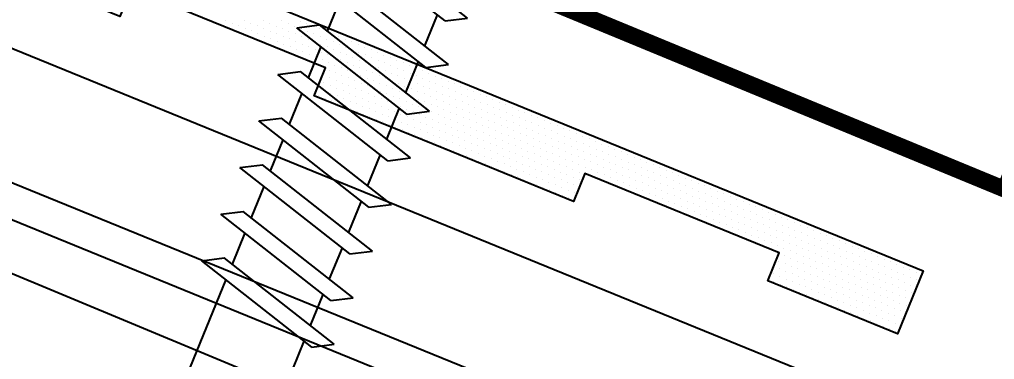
# Model space of a CAD drawing. Header units: inches. Extents: x -33163 to 19162, y -8858 to 30669.
# Drawn here: x -24963.986 to -24962.227, y -245.341 to -244.727 of the extents above; entities that cross this region are included whole.
import ezdxf
from ezdxf import colors
from ezdxf.entities.mleader import LeaderData, LeaderLine
from ezdxf.math import Vec2, Vec3

# ---------------------------------------------------------------- set-up
doc = ezdxf.new("R2010")
doc.units = ezdxf.units.IN
doc.layers.get('0').update_dxf_attribs({"color": 9, "lineweight": 0})
doc.layers.get('Defpoints').update_dxf_attribs({"color": 254})
doc.layers.add('07 - Roof Panels', color=6, linetype='Continuous', lineweight=30)
for name, color, linetype in [('A-ANNO-DIMS-04', 12, 'Continuous'), ('FASTENER', 9, 'Continuous'), ('SEALANT', 11, 'Continuous'), ('STLA', 12, 'Continuous'), ('TAPE', 9, 'Continuous'), ('TRIM', 4, 'Continuous'), ('TRUSS_Geometry', 12, 'Continuous')]:
    doc.layers.add(name, color=color, linetype=linetype)
doc.styles.add('A-3in_Details', font='arial.ttf', dxfattribs={"oblique": 10, "height": 0.375})
doc.styles.add('Sheffield', font='arial.ttf', dxfattribs={"height": 0.175})
doc.dimstyles.new('Details 3in Scale', dxfattribs={"dimscale": 2, "dimtxt": 0.375, "dimasz": 0.1375, "dimexe": 0.18, "dimexo": 0.09, "dimgap": 0.09, "dimtad": 1, "dimdec": 3, "dimzin": 3, "dimdsep": 46, "dimlunit": 4, "dimtxsty": 'A-3in_Details', "dimblk": 'ARCHTICK', "dimcen": 0.09, "dimclrd": 256, "dimclre": 256, "dimadec": 0, "dimazin": 0, "dimtfac": 0.75, "dimtdec": 3, "dimtofl": 0, "dimtmove": 0, "dimatfit": 3, "dimfxl": 1, "dimfrac": 1, "dimtolj": 1, "dimtzin": 0, "dimlwd": 13, "dimlwe": 13, "dimarcsym": 0})

# ---------------------------------------------------------------- blocks, each defined once
blk = doc.blocks.new('*X325')
at = {"color": 0}
for p, q in [((0.075, 0.125), (0.075, 0.125)), ((0.0875, 0.125), (0.0875, 0.125)), ((0.1, 0.125), (0.1, 0.125)), ((0.10625, 0.1375), (0.10625, 0.1375)), ((0.1125, 0.125), (0.1125, 0.125)), ((0.11875, 0.1375), (0.11875, 0.1375)), ((0.125, 0.125), (0.125, 0.125)), ((0.13125, 0.1375), (0.13125, 0.1375)), ((0.1375, 0.125), (0.1375, 0.125)), ((0.14375, 0.1375), (0.14375, 0.1375)), ((0.15, 0.125), (0.15, 0.125)), ((0.15625, 0.1375), (0.15625, 0.1375)), ((0.1625, 0.125), (0.1625, 0.125)), ((0.16875, 0.1375), (0.16875, 0.1375)), ((0.175, 0.125), (0.175, 0.125)), ((0.18125, 0.1375), (0.18125, 0.1375)), ((0.1875, 0.125), (0.1875, 0.125)), ((0.19375, 0.1375), (0.19375, 0.1375)), ((0.2, 0.125), (0.2, 0.125)), ((0.20625, 0.1375), (0.20625, 0.1375)), ((0.2125, 0.125), (0.2125, 0.125)), ((0.21875, 0.1375), (0.21875, 0.1375)), ((0.225, 0.125), (0.225, 0.125)), ((0.23125, 0.1375), (0.23125, 0.1375)), ((0.2375, 0.125), (0.2375, 0.125)), ((0.24375, 0.1375), (0.24375, 0.1375)), ((0.25, 0.125), (0.25, 0.125)), ((0.25625, 0.1375), (0.25625, 0.1375)), ((0.2625, 0.125), (0.2625, 0.125)), ((0.26875, 0.1375), (0.26875, 0.1375)), ((0.275, 0.125), (0.275, 0.125)), ((0.28125, 0.1375), (0.28125, 0.1375)), ((0.2875, 0.125), (0.2875, 0.125)), ((0.29375, 0.1375), (0.29375, 0.1375)), ((0.3, 0.125), (0.3, 0.125)), ((0.30625, 0.1375), (0.30625, 0.1375)), ((0.3125, 0.125), (0.3125, 0.125)), ((0.31875, 0.1375), (0.31875, 0.1375)), ((0.325, 0.125), (0.325, 0.125)), ((0.33125, 0.1375), (0.33125, 0.1375)), ((0.3375, 0.125), (0.3375, 0.125)), ((0.34375, 0.1375), (0.34375, 0.1375)), ((0.35, 0.125), (0.35, 0.125)), ((0.35625, 0.1375), (0.35625, 0.1375)), ((0.3625, 0.125), (0.3625, 0.125)), ((0.36875, 0.1375), (0.36875, 0.1375)), ((0.375, 0.125), (0.375, 0.125)), ((0.38125, 0.1375), (0.38125, 0.1375)), ((0.3875, 0.125), (0.3875, 0.125)), ((0.39375, 0.1375), (0.39375, 0.1375)), ((0.4, 0.125), (0.4, 0.125)), ((0.40625, 0.1375), (0.40625, 0.1375)), ((0.4125, 0.125), (0.4125, 0.125)), ((0.41875, 0.1375), (0.41875, 0.1375)), ((0.425, 0.125), (0.425, 0.125)), ((0.43125, 0.1375), (0.43125, 0.1375)), ((0.4375, 0.125), (0.4375, 0.125)), ((0.44375, 0.1375), (0.44375, 0.1375)), ((0.45, 0.125), (0.45, 0.125)), ((0.45625, 0.1375), (0.45625, 0.1375)), ((0.4625, 0.125), (0.4625, 0.125)), ((0.46875, 0.1375), (0.46875, 0.1375)), ((0.475, 0.125), (0.475, 0.125)), ((0.48125, 0.1375), (0.48125, 0.1375)), ((0.4875, 0.125), (0.4875, 0.125)), ((0.49375, 0.1375), (0.49375, 0.1375)), ((0.5, 0.125), (0.5, 0.125)), ((0.50625, 0.1375), (0.50625, 0.1375)), ((0.5125, 0.125), (0.5125, 0.125)), ((0.51875, 0.1375), (0.51875, 0.1375)), ((0.525, 0.125), (0.525, 0.125)), ((0.53125, 0.1375), (0.53125, 0.1375)), ((0.5375, 0.125), (0.5375, 0.125)), ((0.54375, 0.1375), (0.54375, 0.1375)), ((0.55, 0.125), (0.55, 0.125)), ((0.55625, 0.1375), (0.55625, 0.1375)), ((0.5625, 0.125), (0.5625, 0.125)), ((0.56875, 0.1375), (0.56875, 0.1375)), ((0.575, 0.125), (0.575, 0.125)), ((0.58125, 0.1375), (0.58125, 0.1375)), ((0.5875, 0.125), (0.5875, 0.125)), ((0.59375, 0.1375), (0.59375, 0.1375)), ((0.6, 0.125), (0.6, 0.125)), ((0.60625, 0.1375), (0.60625, 0.1375)), ((0.6125, 0.125), (0.6125, 0.125)), ((0.61875, 0.1375), (0.61875, 0.1375)), ((0.625, 0.125), (0.625, 0.125)), ((0.63125, 0.1375), (0.63125, 0.1375)), ((0.6375, 0.125), (0.6375, 0.125)), ((0.64375, 0.1375), (0.64375, 0.1375)), ((0.65, 0.125), (0.65, 0.125)), ((0.65625, 0.1375), (0.65625, 0.1375)), ((0.6625, 0.125), (0.6625, 0.125)), ((0.66875, 0.1375), (0.66875, 0.1375)), ((0.675, 0.125), (0.675, 0.125)), ((0.68125, 0.1375), (0.68125, 0.1375)), ((0.6875, 0.125), (0.6875, 0.125)), ((0.69375, 0.1375), (0.69375, 0.1375)), ((0.7, 0.125), (0.7, 0.125)), ((0.70625, 0.1375), (0.70625, 0.1375)), ((0.7125, 0.125), (0.7125, 0.125)), ((0.71875, 0.1375), (0.71875, 0.1375)), ((0.725, 0.125), (0.725, 0.125)), ((0.73125, 0.1375), (0.73125, 0.1375)), ((0.7375, 0.125), (0.7375, 0.125)), ((0.74375, 0.1375), (0.74375, 0.1375)), ((0.75, 0.125), (0.75, 0.125)), ((0.75625, 0.1375), (0.75625, 0.1375)), ((0.7625, 0.125), (0.7625, 0.125)), ((0.76875, 0.1375), (0.76875, 0.1375)), ((0.775, 0.125), (0.775, 0.125)), ((0.78125, 0.1375), (0.78125, 0.1375)), ((0.7875, 0.125), (0.7875, 0.125)), ((0.79375, 0.1375), (0.79375, 0.1375)), ((0.8, 0.125), (0.8, 0.125)), ((0.80625, 0.1375), (0.80625, 0.1375)), ((0.8125, 0.125), (0.8125, 0.125)), ((0.81875, 0.1375), (0.81875, 0.1375)), ((0.825, 0.125), (0.825, 0.125)), ((0.83125, 0.1375), (0.83125, 0.1375)), ((0.8375, 0.125), (0.8375, 0.125)), ((0.84375, 0.1375), (0.84375, 0.1375)), ((0.85, 0.125), (0.85, 0.125)), ((0.85625, 0.1375), (0.85625, 0.1375)), ((0.8625, 0.125), (0.8625, 0.125)), ((0.86875, 0.1375), (0.86875, 0.1375)), ((0.875, 0.125), (0.875, 0.125)), ((0.88125, 0.1375), (0.88125, 0.1375)), ((0.8875, 0.125), (0.8875, 0.125)), ((0.89375, 0.1375), (0.89375, 0.1375)), ((0.9, 0.125), (0.9, 0.125)), ((0.90625, 0.1375), (0.90625, 0.1375)), ((0.9125, 0.125), (0.9125, 0.125)), ((0.91875, 0.1375), (0.91875, 0.1375)), ((0.925, 0.125), (0.925, 0.125)), ((0.93125, 0.1375), (0.93125, 0.1375)), ((0.9375, 0.125), (0.9375, 0.125)), ((0.94375, 0.1375), (0.94375, 0.1375)), ((0.95, 0.125), (0.95, 0.125)), ((0.95625, 0.1375), (0.95625, 0.1375)), ((0.9625, 0.125), (0.9625, 0.125)), ((0.96875, 0.1375), (0.96875, 0.1375)), ((0.975, 0.125), (0.975, 0.125)), ((0.98125, 0.1375), (0.98125, 0.1375)), ((0.9875, 0.125), (0.9875, 0.125)), ((0.99375, 0.1375), (0.99375, 0.1375)), ((1, 0.125), (1, 0.125)), ((1.00625, 0.1375), (1.00625, 0.1375)), ((1.0125, 0.125), (1.0125, 0.125)), ((1.01875, 0.1375), (1.01875, 0.1375)), ((1.025, 0.125), (1.025, 0.125)), ((1.03125, 0.1375), (1.03125, 0.1375)), ((1.0375, 0.125), (1.0375, 0.125)), ((1.04375, 0.1375), (1.04375, 0.1375)), ((1.05, 0.125), (1.05, 0.125)), ((1.05625, 0.1375), (1.05625, 0.1375)), ((1.0625, 0.125), (1.0625, 0.125)), ((1.06875, 0.1375), (1.06875, 0.1375)), ((1.075, 0.125), (1.075, 0.125)), ((1.08125, 0.1375), (1.08125, 0.1375)), ((1.0875, 0.125), (1.0875, 0.125)), ((1.09375, 0.1375), (1.09375, 0.1375)), ((1.1, 0.125), (1.1, 0.125)), ((1.10625, 0.1375), (1.10625, 0.1375)), ((1.1125, 0.125), (1.1125, 0.125)), ((1.11875, 0.1375), (1.11875, 0.1375)), ((1.125, 0.125), (1.125, 0.125)), ((1.13125, 0.1375), (1.13125, 0.1375)), ((1.1375, 0.125), (1.1375, 0.125)), ((1.14375, 0.1375), (1.14375, 0.1375)), ((1.15, 0.125), (1.15, 0.125)), ((1.15625, 0.1375), (1.15625, 0.1375)), ((1.1625, 0.125), (1.1625, 0.125)), ((1.16875, 0.1375), (1.16875, 0.1375)), ((1.175, 0.125), (1.175, 0.125)), ((1.18125, 0.1375), (1.18125, 0.1375)), ((1.1875, 0.125), (1.1875, 0.125)), ((1.19375, 0.1375), (1.19375, 0.1375)), ((1.2, 0.125), (1.2, 0.125)), ((1.20625, 0.1375), (1.20625, 0.1375)), ((1.2125, 0.125), (1.2125, 0.125)), ((1.21875, 0.1375), (1.21875, 0.1375)), ((1.225, 0.125), (1.225, 0.125)), ((1.23125, 0.1375), (1.23125, 0.1375)), ((1.2375, 0.125), (1.2375, 0.125)), ((1.24375, 0.1375), (1.24375, 0.1375)), ((1.25, 0.125), (1.25, 0.125)), ((1.25625, 0.1375), (1.25625, 0.1375)), ((1.2625, 0.125), (1.2625, 0.125)), ((1.26875, 0.1375), (1.26875, 0.1375)), ((1.275, 0.125), (1.275, 0.125)), ((1.28125, 0.1375), (1.28125, 0.1375)), ((1.2875, 0.125), (1.2875, 0.125)), ((1.29375, 0.1375), (1.29375, 0.1375)), ((1.3, 0.125), (1.3, 0.125)), ((1.30625, 0.1375), (1.30625, 0.1375)), ((1.3125, 0.125), (1.3125, 0.125)), ((0.04375, 0.1125), (0.04375, 0.1125)), ((0.05625, 0.1125), (0.05625, 0.1125)), ((0.06875, 0.1125), (0.06875, 0.1125)), ((0.08125, 0.1125), (0.08125, 0.1125)), ((0.09375, 0.1125), (0.09375, 0.1125)), ((0.10625, 0.1125), (0.10625, 0.1125)), ((0.11875, 0.1125), (0.11875, 0.1125)), ((0.13125, 0.1125), (0.13125, 0.1125)), ((0.14375, 0.1125), (0.14375, 0.1125)), ((0.15625, 0.1125), (0.15625, 0.1125)), ((0.16875, 0.1125), (0.16875, 0.1125)), ((0.18125, 0.1125), (0.18125, 0.1125)), ((0.19375, 0.1125), (0.19375, 0.1125)), ((0.20625, 0.1125), (0.20625, 0.1125)), ((0.21875, 0.1125), (0.21875, 0.1125)), ((0.23125, 0.1125), (0.23125, 0.1125)), ((0.24375, 0.1125), (0.24375, 0.1125)), ((0.25625, 0.1125), (0.25625, 0.1125)), ((0.26875, 0.1125), (0.26875, 0.1125)), ((0.28125, 0.1125), (0.28125, 0.1125)), ((0.29375, 0.1125), (0.29375, 0.1125)), ((0.30625, 0.1125), (0.30625, 0.1125)), ((0.31875, 0.1125), (0.31875, 0.1125)), ((0.33125, 0.1125), (0.33125, 0.1125)), ((0.34375, 0.1125), (0.34375, 0.1125)), ((0.35625, 0.1125), (0.35625, 0.1125)), ((0.36875, 0.1125), (0.36875, 0.1125)), ((0.38125, 0.1125), (0.38125, 0.1125)), ((0.39375, 0.1125), (0.39375, 0.1125)), ((0.40625, 0.1125), (0.40625, 0.1125)), ((0.41875, 0.1125), (0.41875, 0.1125)), ((0.43125, 0.1125), (0.43125, 0.1125)), ((0.44375, 0.1125), (0.44375, 0.1125)), ((0.45625, 0.1125), (0.45625, 0.1125)), ((0.46875, 0.1125), (0.46875, 0.1125)), ((0.48125, 0.1125), (0.48125, 0.1125)), ((0.49375, 0.1125), (0.49375, 0.1125)), ((0.50625, 0.1125), (0.50625, 0.1125)), ((0.51875, 0.1125), (0.51875, 0.1125)), ((0.53125, 0.1125), (0.53125, 0.1125)), ((0.54375, 0.1125), (0.54375, 0.1125)), ((0.55625, 0.1125), (0.55625, 0.1125)), ((0.56875, 0.1125), (0.56875, 0.1125)), ((0.58125, 0.1125), (0.58125, 0.1125)), ((0.59375, 0.1125), (0.59375, 0.1125)), ((0.60625, 0.1125), (0.60625, 0.1125)), ((0.61875, 0.1125), (0.61875, 0.1125)), ((0.63125, 0.1125), (0.63125, 0.1125)), ((0.64375, 0.1125), (0.64375, 0.1125)), ((0.65625, 0.1125), (0.65625, 0.1125)), ((0.66875, 0.1125), (0.66875, 0.1125)), ((0.68125, 0.1125), (0.68125, 0.1125)), ((0.69375, 0.1125), (0.69375, 0.1125)), ((0.70625, 0.1125), (0.70625, 0.1125)), ((0.71875, 0.1125), (0.71875, 0.1125)), ((0.73125, 0.1125), (0.73125, 0.1125)), ((0.74375, 0.1125), (0.74375, 0.1125)), ((0.75625, 0.1125), (0.75625, 0.1125)), ((0.76875, 0.1125), (0.76875, 0.1125)), ((0.78125, 0.1125), (0.78125, 0.1125)), ((0.79375, 0.1125), (0.79375, 0.1125)), ((0.80625, 0.1125), (0.80625, 0.1125)), ((0.81875, 0.1125), (0.81875, 0.1125)), ((0.83125, 0.1125), (0.83125, 0.1125)), ((0.84375, 0.1125), (0.84375, 0.1125)), ((0.85625, 0.1125), (0.85625, 0.1125)), ((0.86875, 0.1125), (0.86875, 0.1125)), ((0.88125, 0.1125), (0.88125, 0.1125)), ((0.89375, 0.1125), (0.89375, 0.1125)), ((0.90625, 0.1125), (0.90625, 0.1125)), ((0.91875, 0.1125), (0.91875, 0.1125)), ((0.93125, 0.1125), (0.93125, 0.1125)), ((0.94375, 0.1125), (0.94375, 0.1125)), ((0.95625, 0.1125), (0.95625, 0.1125)), ((0.96875, 0.1125), (0.96875, 0.1125)), ((0.98125, 0.1125), (0.98125, 0.1125)), ((0.99375, 0.1125), (0.99375, 0.1125)), ((1.00625, 0.1125), (1.00625, 0.1125)), ((1.01875, 0.1125), (1.01875, 0.1125)), ((1.03125, 0.1125), (1.03125, 0.1125)), ((1.04375, 0.1125), (1.04375, 0.1125)), ((1.05625, 0.1125), (1.05625, 0.1125)), ((1.06875, 0.1125), (1.06875, 0.1125)), ((1.08125, 0.1125), (1.08125, 0.1125)), ((1.09375, 0.1125), (1.09375, 0.1125)), ((1.10625, 0.1125), (1.10625, 0.1125)), ((1.11875, 0.1125), (1.11875, 0.1125)), ((1.13125, 0.1125), (1.13125, 0.1125)), ((1.14375, 0.1125), (1.14375, 0.1125)), ((1.15625, 0.1125), (1.15625, 0.1125)), ((1.16875, 0.1125), (1.16875, 0.1125)), ((1.18125, 0.1125), (1.18125, 0.1125)), ((1.19375, 0.1125), (1.19375, 0.1125)), ((1.20625, 0.1125), (1.20625, 0.1125)), ((1.21875, 0.1125), (1.21875, 0.1125)), ((1.23125, 0.1125), (1.23125, 0.1125)), ((1.24375, 0.1125), (1.24375, 0.1125)), ((1.25625, 0.1125), (1.25625, 0.1125)), ((1.26875, 0.1125), (1.26875, 0.1125)), ((1.28125, 0.1125), (1.28125, 0.1125)), ((1.29375, 0.1125), (1.29375, 0.1125)), ((1.30625, 0.1125), (1.30625, 0.1125)), ((0.0125, 0.1), (0.0125, 0.1)), ((0.025, 0.1), (0.025, 0.1)), ((0.0375, 0.1), (0.0375, 0.1)), ((0.05, 0.1), (0.05, 0.1)), ((0.0625, 0.1), (0.0625, 0.1)), ((0.075, 0.1), (0.075, 0.1)), ((0.0875, 0.1), (0.0875, 0.1)), ((0.1, 0.1), (0.1, 0.1)), ((0.1125, 0.1), (0.1125, 0.1)), ((0.125, 0.1), (0.125, 0.1)), ((0.1375, 0.1), (0.1375, 0.1)), ((0.15, 0.1), (0.15, 0.1)), ((0.1625, 0.1), (0.1625, 0.1)), ((0.175, 0.1), (0.175, 0.1)), ((0.1875, 0.1), (0.1875, 0.1)), ((0.2, 0.1), (0.2, 0.1)), ((0.2125, 0.1), (0.2125, 0.1)), ((0.225, 0.1), (0.225, 0.1)), ((0.2375, 0.1), (0.2375, 0.1)), ((0.25, 0.1), (0.25, 0.1)), ((0.2625, 0.1), (0.2625, 0.1)), ((0.275, 0.1), (0.275, 0.1)), ((0.2875, 0.1), (0.2875, 0.1)), ((0.3, 0.1), (0.3, 0.1)), ((0.3125, 0.1), (0.3125, 0.1)), ((0.325, 0.1), (0.325, 0.1)), ((0.3375, 0.1), (0.3375, 0.1)), ((0.35, 0.1), (0.35, 0.1)), ((0.3625, 0.1), (0.3625, 0.1)), ((0.375, 0.1), (0.375, 0.1)), ((0.3875, 0.1), (0.3875, 0.1)), ((0.4, 0.1), (0.4, 0.1)), ((0.4125, 0.1), (0.4125, 0.1)), ((0.425, 0.1), (0.425, 0.1)), ((0.4375, 0.1), (0.4375, 0.1)), ((0.45, 0.1), (0.45, 0.1)), ((0.4625, 0.1), (0.4625, 0.1)), ((0.475, 0.1), (0.475, 0.1)), ((0.4875, 0.1), (0.4875, 0.1)), ((0.5, 0.1), (0.5, 0.1)), ((0.5125, 0.1), (0.5125, 0.1)), ((0.525, 0.1), (0.525, 0.1)), ((0.5375, 0.1), (0.5375, 0.1)), ((0.55, 0.1), (0.55, 0.1)), ((0.5625, 0.1), (0.5625, 0.1)), ((0.575, 0.1), (0.575, 0.1)), ((0.5875, 0.1), (0.5875, 0.1)), ((0.6, 0.1), (0.6, 0.1)), ((0.6125, 0.1), (0.6125, 0.1)), ((0.625, 0.1), (0.625, 0.1)), ((0.6375, 0.1), (0.6375, 0.1)), ((0.65, 0.1), (0.65, 0.1)), ((0.6625, 0.1), (0.6625, 0.1)), ((0.675, 0.1), (0.675, 0.1)), ((0.6875, 0.1), (0.6875, 0.1)), ((0.7, 0.1), (0.7, 0.1)), ((0.7125, 0.1), (0.7125, 0.1)), ((0.725, 0.1), (0.725, 0.1)), ((0.7375, 0.1), (0.7375, 0.1)), ((0.75, 0.1), (0.75, 0.1)), ((0.7625, 0.1), (0.7625, 0.1)), ((0.775, 0.1), (0.775, 0.1)), ((0.7875, 0.1), (0.7875, 0.1)), ((0.8, 0.1), (0.8, 0.1)), ((0.8125, 0.1), (0.8125, 0.1)), ((0.825, 0.1), (0.825, 0.1)), ((0.8375, 0.1), (0.8375, 0.1)), ((0.85, 0.1), (0.85, 0.1)), ((0.8625, 0.1), (0.8625, 0.1)), ((0.875, 0.1), (0.875, 0.1)), ((0.8875, 0.1), (0.8875, 0.1)), ((0.9, 0.1), (0.9, 0.1)), ((0.9125, 0.1), (0.9125, 0.1)), ((0.925, 0.1), (0.925, 0.1)), ((0.9375, 0.1), (0.9375, 0.1)), ((0.95, 0.1), (0.95, 0.1)), ((0.9625, 0.1), (0.9625, 0.1)), ((0.975, 0.1), (0.975, 0.1)), ((0.9875, 0.1), (0.9875, 0.1)), ((1, 0.1), (1, 0.1)), ((1.0125, 0.1), (1.0125, 0.1)), ((1.025, 0.1), (1.025, 0.1)), ((1.0375, 0.1), (1.0375, 0.1)), ((1.05, 0.1), (1.05, 0.1)), ((1.0625, 0.1), (1.0625, 0.1)), ((1.075, 0.1), (1.075, 0.1)), ((1.0875, 0.1), (1.0875, 0.1)), ((1.1, 0.1), (1.1, 0.1)), ((1.1125, 0.1), (1.1125, 0.1)), ((1.125, 0.1), (1.125, 0.1)), ((1.1375, 0.1), (1.1375, 0.1)), ((1.15, 0.1), (1.15, 0.1)), ((1.1625, 0.1), (1.1625, 0.1)), ((1.175, 0.1), (1.175, 0.1)), ((1.1875, 0.1), (1.1875, 0.1)), ((1.2, 0.1), (1.2, 0.1)), ((1.2125, 0.1), (1.2125, 0.1)), ((1.225, 0.1), (1.225, 0.1)), ((1.2375, 0.1), (1.2375, 0.1)), ((1.25, 0.1), (1.25, 0.1)), ((1.2625, 0.1), (1.2625, 0.1)), ((1.275, 0.1), (1.275, 0.1)), ((1.2875, 0.1), (1.2875, 0.1)), ((1.3, 0.1), (1.3, 0.1)), ((1.3125, 0.1), (1.3125, 0.1)), ((-0.01875, 0.0875), (-0.01875, 0.0875)), ((-0.00625, 0.0875), (-0.00625, 0.0875)), ((0.00625, 0.0875), (0.00625, 0.0875)), ((0.01875, 0.0875), (0.01875, 0.0875)), ((0.03125, 0.0875), (0.03125, 0.0875)), ((0.04375, 0.0875), (0.04375, 0.0875)), ((0.05625, 0.0875), (0.05625, 0.0875)), ((0.06875, 0.0875), (0.06875, 0.0875)), ((0.08125, 0.0875), (0.08125, 0.0875)), ((0.09375, 0.0875), (0.09375, 0.0875)), ((0.10625, 0.0875), (0.10625, 0.0875)), ((0.11875, 0.0875), (0.11875, 0.0875)), ((0.13125, 0.0875), (0.13125, 0.0875)), ((0.14375, 0.0875), (0.14375, 0.0875)), ((0.15625, 0.0875), (0.15625, 0.0875)), ((0.16875, 0.0875), (0.16875, 0.0875)), ((0.18125, 0.0875), (0.18125, 0.0875)), ((0.1875, 0.075), (0.1875, 0.075)), ((0.19375, 0.0875), (0.19375, 0.0875)), ((0.2, 0.075), (0.2, 0.075)), ((0.20625, 0.0875), (0.20625, 0.0875)), ((0.2125, 0.075), (0.2125, 0.075)), ((0.21875, 0.0875), (0.21875, 0.0875)), ((0.225, 0.075), (0.225, 0.075)), ((0.23125, 0.0875), (0.23125, 0.0875)), ((0.2375, 0.075), (0.2375, 0.075)), ((0.24375, 0.0875), (0.24375, 0.0875)), ((0.25, 0.075), (0.25, 0.075)), ((0.25625, 0.0875), (0.25625, 0.0875)), ((0.2625, 0.075), (0.2625, 0.075)), ((0.26875, 0.0875), (0.26875, 0.0875)), ((0.275, 0.075), (0.275, 0.075)), ((0.28125, 0.0875), (0.28125, 0.0875)), ((0.2875, 0.075), (0.2875, 0.075)), ((0.29375, 0.0875), (0.29375, 0.0875)), ((0.3, 0.075), (0.3, 0.075)), ((0.30625, 0.0875), (0.30625, 0.0875)), ((0.3125, 0.075), (0.3125, 0.075)), ((0.31875, 0.0875), (0.31875, 0.0875)), ((0.325, 0.075), (0.325, 0.075)), ((0.33125, 0.0875), (0.33125, 0.0875)), ((0.3375, 0.075), (0.3375, 0.075)), ((0.34375, 0.0875), (0.34375, 0.0875)), ((0.35, 0.075), (0.35, 0.075)), ((0.35625, 0.0875), (0.35625, 0.0875)), ((0.3625, 0.075), (0.3625, 0.075)), ((0.36875, 0.0875), (0.36875, 0.0875)), ((0.375, 0.075), (0.375, 0.075)), ((0.38125, 0.0875), (0.38125, 0.0875)), ((0.3875, 0.075), (0.3875, 0.075)), ((0.39375, 0.0875), (0.39375, 0.0875)), ((0.4, 0.075), (0.4, 0.075)), ((0.40625, 0.0875), (0.40625, 0.0875)), ((0.4125, 0.075), (0.4125, 0.075)), ((0.41875, 0.0875), (0.41875, 0.0875)), ((0.425, 0.075), (0.425, 0.075)), ((0.43125, 0.0875), (0.43125, 0.0875)), ((0.4375, 0.075), (0.4375, 0.075)), ((0.44375, 0.0875), (0.44375, 0.0875)), ((0.45, 0.075), (0.45, 0.075)), ((0.45625, 0.0875), (0.45625, 0.0875)), ((0.4625, 0.075), (0.4625, 0.075)), ((0.46875, 0.0875), (0.46875, 0.0875)), ((0.475, 0.075), (0.475, 0.075)), ((0.48125, 0.0875), (0.48125, 0.0875)), ((0.4875, 0.075), (0.4875, 0.075)), ((0.49375, 0.0875), (0.49375, 0.0875)), ((0.5, 0.075), (0.5, 0.075)), ((0.50625, 0.0875), (0.50625, 0.0875)), ((0.5125, 0.075), (0.5125, 0.075)), ((0.51875, 0.0875), (0.51875, 0.0875)), ((0.525, 0.075), (0.525, 0.075)), ((0.53125, 0.0875), (0.53125, 0.0875)), ((0.5375, 0.075), (0.5375, 0.075)), ((0.54375, 0.0875), (0.54375, 0.0875)), ((0.55, 0.075), (0.55, 0.075)), ((0.55625, 0.0875), (0.55625, 0.0875)), ((0.5625, 0.075), (0.5625, 0.075)), ((0.56875, 0.0875), (0.56875, 0.0875)), ((0.575, 0.075), (0.575, 0.075)), ((0.58125, 0.0875), (0.58125, 0.0875)), ((0.5875, 0.075), (0.5875, 0.075)), ((0.59375, 0.0875), (0.59375, 0.0875)), ((0.6, 0.075), (0.6, 0.075)), ((0.60625, 0.0875), (0.60625, 0.0875)), ((0.6125, 0.075), (0.6125, 0.075)), ((0.61875, 0.0875), (0.61875, 0.0875)), ((0.625, 0.075), (0.625, 0.075)), ((0.63125, 0.0875), (0.63125, 0.0875)), ((0.6375, 0.075), (0.6375, 0.075)), ((0.64375, 0.0875), (0.64375, 0.0875)), ((0.65, 0.075), (0.65, 0.075)), ((0.65625, 0.0875), (0.65625, 0.0875)), ((0.6625, 0.075), (0.6625, 0.075)), ((0.66875, 0.0875), (0.66875, 0.0875)), ((0.675, 0.075), (0.675, 0.075)), ((0.68125, 0.0875), (0.68125, 0.0875)), ((0.69375, 0.0875), (0.69375, 0.0875)), ((0.70625, 0.0875), (0.70625, 0.0875)), ((0.71875, 0.0875), (0.71875, 0.0875)), ((0.73125, 0.0875), (0.73125, 0.0875)), ((0.74375, 0.0875), (0.74375, 0.0875)), ((0.75625, 0.0875), (0.75625, 0.0875)), ((0.76875, 0.0875), (0.76875, 0.0875)), ((0.78125, 0.0875), (0.78125, 0.0875)), ((0.79375, 0.0875), (0.79375, 0.0875)), ((0.80625, 0.0875), (0.80625, 0.0875)), ((0.81875, 0.0875), (0.81875, 0.0875)), ((0.83125, 0.0875), (0.83125, 0.0875)), ((0.84375, 0.0875), (0.84375, 0.0875)), ((0.85625, 0.0875), (0.85625, 0.0875)), ((0.86875, 0.0875), (0.86875, 0.0875)), ((0.88125, 0.0875), (0.88125, 0.0875)), ((0.89375, 0.0875), (0.89375, 0.0875)), ((0.90625, 0.0875), (0.90625, 0.0875)), ((0.91875, 0.0875), (0.91875, 0.0875)), ((0.93125, 0.0875), (0.93125, 0.0875)), ((0.94375, 0.0875), (0.94375, 0.0875)), ((0.95625, 0.0875), (0.95625, 0.0875)), ((0.96875, 0.0875), (0.96875, 0.0875)), ((0.98125, 0.0875), (0.98125, 0.0875)), ((0.99375, 0.0875), (0.99375, 0.0875)), ((1.00625, 0.0875), (1.00625, 0.0875)), ((1.01875, 0.0875), (1.01875, 0.0875)), ((1.03125, 0.0875), (1.03125, 0.0875)), ((1.04375, 0.0875), (1.04375, 0.0875)), ((1.05625, 0.0875), (1.05625, 0.0875)), ((1.06875, 0.0875), (1.06875, 0.0875)), ((1.075, 0.075), (1.075, 0.075)), ((1.08125, 0.0875), (1.08125, 0.0875)), ((1.0875, 0.075), (1.0875, 0.075)), ((1.09375, 0.0875), (1.09375, 0.0875)), ((1.1, 0.075), (1.1, 0.075)), ((1.10625, 0.0875), (1.10625, 0.0875)), ((1.1125, 0.075), (1.1125, 0.075)), ((1.11875, 0.0875), (1.11875, 0.0875)), ((1.125, 0.075), (1.125, 0.075)), ((1.13125, 0.0875), (1.13125, 0.0875)), ((1.1375, 0.075), (1.1375, 0.075)), ((1.14375, 0.0875), (1.14375, 0.0875)), ((1.15, 0.075), (1.15, 0.075)), ((1.15625, 0.0875), (1.15625, 0.0875)), ((1.1625, 0.075), (1.1625, 0.075)), ((1.16875, 0.0875), (1.16875, 0.0875)), ((1.175, 0.075), (1.175, 0.075)), ((1.18125, 0.0875), (1.18125, 0.0875)), ((1.1875, 0.075), (1.1875, 0.075)), ((1.19375, 0.0875), (1.19375, 0.0875)), ((1.2, 0.075), (1.2, 0.075)), ((1.20625, 0.0875), (1.20625, 0.0875)), ((1.2125, 0.075), (1.2125, 0.075)), ((1.21875, 0.0875), (1.21875, 0.0875)), ((1.225, 0.075), (1.225, 0.075)), ((1.23125, 0.0875), (1.23125, 0.0875)), ((1.2375, 0.075), (1.2375, 0.075)), ((1.24375, 0.0875), (1.24375, 0.0875)), ((1.25, 0.075), (1.25, 0.075)), ((1.25625, 0.0875), (1.25625, 0.0875)), ((1.2625, 0.075), (1.2625, 0.075)), ((1.26875, 0.0875), (1.26875, 0.0875)), ((1.275, 0.075), (1.275, 0.075)), ((1.28125, 0.0875), (1.28125, 0.0875)), ((1.2875, 0.075), (1.2875, 0.075)), ((1.29375, 0.0875), (1.29375, 0.0875)), ((1.3, 0.075), (1.3, 0.075)), ((1.30625, 0.0875), (1.30625, 0.0875)), ((1.3125, 0.075), (1.3125, 0.075)), ((0.18125, 0.0625), (0.18125, 0.0625)), ((0.19375, 0.0625), (0.19375, 0.0625)), ((0.20625, 0.0625), (0.20625, 0.0625)), ((0.21875, 0.0625), (0.21875, 0.0625)), ((0.23125, 0.0625), (0.23125, 0.0625)), ((0.24375, 0.0625), (0.24375, 0.0625)), ((0.25625, 0.0625), (0.25625, 0.0625)), ((0.26875, 0.0625), (0.26875, 0.0625)), ((0.28125, 0.0625), (0.28125, 0.0625)), ((0.29375, 0.0625), (0.29375, 0.0625)), ((0.30625, 0.0625), (0.30625, 0.0625)), ((0.31875, 0.0625), (0.31875, 0.0625)), ((0.33125, 0.0625), (0.33125, 0.0625)), ((0.34375, 0.0625), (0.34375, 0.0625)), ((0.35625, 0.0625), (0.35625, 0.0625)), ((0.36875, 0.0625), (0.36875, 0.0625)), ((0.38125, 0.0625), (0.38125, 0.0625)), ((0.39375, 0.0625), (0.39375, 0.0625)), ((0.40625, 0.0625), (0.40625, 0.0625)), ((0.41875, 0.0625), (0.41875, 0.0625)), ((0.43125, 0.0625), (0.43125, 0.0625)), ((0.44375, 0.0625), (0.44375, 0.0625)), ((0.45625, 0.0625), (0.45625, 0.0625)), ((0.46875, 0.0625), (0.46875, 0.0625)), ((0.48125, 0.0625), (0.48125, 0.0625)), ((0.49375, 0.0625), (0.49375, 0.0625)), ((0.50625, 0.0625), (0.50625, 0.0625)), ((0.51875, 0.0625), (0.51875, 0.0625)), ((0.53125, 0.0625), (0.53125, 0.0625)), ((0.54375, 0.0625), (0.54375, 0.0625)), ((0.55625, 0.0625), (0.55625, 0.0625)), ((0.56875, 0.0625), (0.56875, 0.0625)), ((0.58125, 0.0625), (0.58125, 0.0625)), ((0.59375, 0.0625), (0.59375, 0.0625)), ((0.60625, 0.0625), (0.60625, 0.0625)), ((0.61875, 0.0625), (0.61875, 0.0625)), ((0.63125, 0.0625), (0.63125, 0.0625)), ((0.64375, 0.0625), (0.64375, 0.0625)), ((0.65625, 0.0625), (0.65625, 0.0625)), ((0.66875, 0.0625), (0.66875, 0.0625)), ((0.68125, 0.0625), (0.68125, 0.0625)), ((1.06875, 0.0625), (1.06875, 0.0625)), ((1.08125, 0.0625), (1.08125, 0.0625)), ((1.09375, 0.0625), (1.09375, 0.0625)), ((1.10625, 0.0625), (1.10625, 0.0625)), ((1.11875, 0.0625), (1.11875, 0.0625)), ((1.13125, 0.0625), (1.13125, 0.0625)), ((1.14375, 0.0625), (1.14375, 0.0625)), ((1.15625, 0.0625), (1.15625, 0.0625)), ((1.16875, 0.0625), (1.16875, 0.0625)), ((1.18125, 0.0625), (1.18125, 0.0625)), ((1.19375, 0.0625), (1.19375, 0.0625)), ((1.20625, 0.0625), (1.20625, 0.0625)), ((1.21875, 0.0625), (1.21875, 0.0625)), ((1.23125, 0.0625), (1.23125, 0.0625)), ((1.24375, 0.0625), (1.24375, 0.0625)), ((1.25625, 0.0625), (1.25625, 0.0625)), ((1.26875, 0.0625), (1.26875, 0.0625)), ((1.28125, 0.0625), (1.28125, 0.0625)), ((1.29375, 0.0625), (1.29375, 0.0625)), ((1.30625, 0.0625), (1.30625, 0.0625)), ((0.18125, 0.0375), (0.18125, 0.0375)), ((0.1875, 0.05), (0.1875, 0.05)), ((0.19375, 0.0375), (0.19375, 0.0375)), ((0.2, 0.05), (0.2, 0.05)), ((0.20625, 0.0375), (0.20625, 0.0375)), ((0.2125, 0.05), (0.2125, 0.05)), ((0.21875, 0.0375), (0.21875, 0.0375)), ((0.225, 0.05), (0.225, 0.05)), ((0.23125, 0.0375), (0.23125, 0.0375)), ((0.2375, 0.05), (0.2375, 0.05)), ((0.24375, 0.0375), (0.24375, 0.0375)), ((0.25, 0.05), (0.25, 0.05)), ((0.25625, 0.0375), (0.25625, 0.0375)), ((0.2625, 0.05), (0.2625, 0.05)), ((0.26875, 0.0375), (0.26875, 0.0375)), ((0.275, 0.05), (0.275, 0.05)), ((0.28125, 0.0375), (0.28125, 0.0375)), ((0.2875, 0.05), (0.2875, 0.05)), ((0.29375, 0.0375), (0.29375, 0.0375)), ((0.3, 0.05), (0.3, 0.05)), ((0.30625, 0.0375), (0.30625, 0.0375)), ((0.3125, 0.05), (0.3125, 0.05)), ((0.31875, 0.0375), (0.31875, 0.0375)), ((0.325, 0.05), (0.325, 0.05)), ((0.33125, 0.0375), (0.33125, 0.0375)), ((0.3375, 0.05), (0.3375, 0.05)), ((0.34375, 0.0375), (0.34375, 0.0375)), ((0.35, 0.05), (0.35, 0.05)), ((0.35625, 0.0375), (0.35625, 0.0375)), ((0.3625, 0.05), (0.3625, 0.05)), ((0.36875, 0.0375), (0.36875, 0.0375)), ((0.375, 0.05), (0.375, 0.05)), ((0.38125, 0.0375), (0.38125, 0.0375)), ((0.3875, 0.05), (0.3875, 0.05)), ((0.39375, 0.0375), (0.39375, 0.0375)), ((0.4, 0.05), (0.4, 0.05)), ((0.40625, 0.0375), (0.40625, 0.0375)), ((0.4125, 0.05), (0.4125, 0.05)), ((0.41875, 0.0375), (0.41875, 0.0375)), ((0.425, 0.05), (0.425, 0.05)), ((0.43125, 0.0375), (0.43125, 0.0375)), ((0.4375, 0.05), (0.4375, 0.05)), ((0.44375, 0.0375), (0.44375, 0.0375)), ((0.45, 0.05), (0.45, 0.05)), ((0.45625, 0.0375), (0.45625, 0.0375)), ((0.4625, 0.05), (0.4625, 0.05)), ((0.46875, 0.0375), (0.46875, 0.0375)), ((0.475, 0.05), (0.475, 0.05)), ((0.48125, 0.0375), (0.48125, 0.0375)), ((0.4875, 0.05), (0.4875, 0.05)), ((0.49375, 0.0375), (0.49375, 0.0375)), ((0.5, 0.05), (0.5, 0.05)), ((0.50625, 0.0375), (0.50625, 0.0375)), ((0.5125, 0.05), (0.5125, 0.05)), ((0.51875, 0.0375), (0.51875, 0.0375)), ((0.525, 0.05), (0.525, 0.05)), ((0.53125, 0.0375), (0.53125, 0.0375)), ((0.5375, 0.05), (0.5375, 0.05)), ((0.54375, 0.0375), (0.54375, 0.0375)), ((0.55, 0.05), (0.55, 0.05)), ((0.55625, 0.0375), (0.55625, 0.0375)), ((0.5625, 0.05), (0.5625, 0.05)), ((0.56875, 0.0375), (0.56875, 0.0375)), ((0.575, 0.05), (0.575, 0.05)), ((0.58125, 0.0375), (0.58125, 0.0375)), ((0.5875, 0.05), (0.5875, 0.05)), ((0.59375, 0.0375), (0.59375, 0.0375)), ((0.6, 0.05), (0.6, 0.05)), ((0.60625, 0.0375), (0.60625, 0.0375)), ((0.6125, 0.05), (0.6125, 0.05)), ((0.61875, 0.0375), (0.61875, 0.0375)), ((0.625, 0.05), (0.625, 0.05)), ((0.63125, 0.0375), (0.63125, 0.0375)), ((0.6375, 0.05), (0.6375, 0.05)), ((0.64375, 0.0375), (0.64375, 0.0375)), ((0.65, 0.05), (0.65, 0.05)), ((0.65625, 0.0375), (0.65625, 0.0375)), ((0.6625, 0.05), (0.6625, 0.05)), ((0.66875, 0.0375), (0.66875, 0.0375)), ((0.675, 0.05), (0.675, 0.05)), ((0.68125, 0.0375), (0.68125, 0.0375)), ((1.06875, 0.0375), (1.06875, 0.0375)), ((1.075, 0.05), (1.075, 0.05)), ((1.08125, 0.0375), (1.08125, 0.0375)), ((1.0875, 0.05), (1.0875, 0.05)), ((1.09375, 0.0375), (1.09375, 0.0375)), ((1.1, 0.05), (1.1, 0.05)), ((1.10625, 0.0375), (1.10625, 0.0375)), ((1.1125, 0.05), (1.1125, 0.05)), ((1.11875, 0.0375), (1.11875, 0.0375)), ((1.125, 0.05), (1.125, 0.05)), ((1.13125, 0.0375), (1.13125, 0.0375)), ((1.1375, 0.05), (1.1375, 0.05)), ((1.14375, 0.0375), (1.14375, 0.0375)), ((1.15, 0.05), (1.15, 0.05)), ((1.15625, 0.0375), (1.15625, 0.0375)), ((1.1625, 0.05), (1.1625, 0.05)), ((1.16875, 0.0375), (1.16875, 0.0375)), ((1.175, 0.05), (1.175, 0.05)), ((1.18125, 0.0375), (1.18125, 0.0375)), ((1.1875, 0.05), (1.1875, 0.05)), ((1.19375, 0.0375), (1.19375, 0.0375)), ((1.2, 0.05), (1.2, 0.05)), ((1.20625, 0.0375), (1.20625, 0.0375)), ((1.2125, 0.05), (1.2125, 0.05)), ((1.21875, 0.0375), (1.21875, 0.0375)), ((1.225, 0.05), (1.225, 0.05)), ((1.23125, 0.0375), (1.23125, 0.0375)), ((1.2375, 0.05), (1.2375, 0.05)), ((1.24375, 0.0375), (1.24375, 0.0375)), ((1.25, 0.05), (1.25, 0.05)), ((1.25625, 0.0375), (1.25625, 0.0375)), ((1.2625, 0.05), (1.2625, 0.05)), ((1.26875, 0.0375), (1.26875, 0.0375)), ((1.275, 0.05), (1.275, 0.05)), ((1.28125, 0.0375), (1.28125, 0.0375)), ((1.2875, 0.05), (1.2875, 0.05)), ((1.29375, 0.0375), (1.29375, 0.0375)), ((1.3, 0.05), (1.3, 0.05)), ((1.30625, 0.0375), (1.30625, 0.0375)), ((1.3125, 0.05), (1.3125, 0.05)), ((0.1875, 0.025), (0.1875, 0.025)), ((0.2, 0.025), (0.2, 0.025)), ((0.2125, 0.025), (0.2125, 0.025)), ((0.225, 0.025), (0.225, 0.025)), ((0.2375, 0.025), (0.2375, 0.025)), ((0.25, 0.025), (0.25, 0.025)), ((0.2625, 0.025), (0.2625, 0.025)), ((0.275, 0.025), (0.275, 0.025)), ((0.2875, 0.025), (0.2875, 0.025)), ((0.3, 0.025), (0.3, 0.025)), ((0.3125, 0.025), (0.3125, 0.025)), ((0.325, 0.025), (0.325, 0.025)), ((0.3375, 0.025), (0.3375, 0.025)), ((0.35, 0.025), (0.35, 0.025)), ((0.3625, 0.025), (0.3625, 0.025)), ((0.375, 0.025), (0.375, 0.025)), ((0.3875, 0.025), (0.3875, 0.025)), ((0.4, 0.025), (0.4, 0.025)), ((0.4125, 0.025), (0.4125, 0.025)), ((0.425, 0.025), (0.425, 0.025)), ((0.4375, 0.025), (0.4375, 0.025)), ((0.45, 0.025), (0.45, 0.025)), ((0.4625, 0.025), (0.4625, 0.025)), ((0.475, 0.025), (0.475, 0.025)), ((0.4875, 0.025), (0.4875, 0.025)), ((0.5, 0.025), (0.5, 0.025)), ((0.5125, 0.025), (0.5125, 0.025)), ((0.525, 0.025), (0.525, 0.025)), ((0.5375, 0.025), (0.5375, 0.025)), ((0.55, 0.025), (0.55, 0.025)), ((0.5625, 0.025), (0.5625, 0.025)), ((0.575, 0.025), (0.575, 0.025)), ((0.5875, 0.025), (0.5875, 0.025)), ((0.6, 0.025), (0.6, 0.025)), ((0.6125, 0.025), (0.6125, 0.025)), ((0.625, 0.025), (0.625, 0.025)), ((0.6375, 0.025), (0.6375, 0.025)), ((0.65, 0.025), (0.65, 0.025)), ((0.6625, 0.025), (0.6625, 0.025)), ((0.675, 0.025), (0.675, 0.025)), ((1.075, 0.025), (1.075, 0.025)), ((1.0875, 0.025), (1.0875, 0.025)), ((1.1, 0.025), (1.1, 0.025)), ((1.1125, 0.025), (1.1125, 0.025)), ((1.125, 0.025), (1.125, 0.025)), ((1.1375, 0.025), (1.1375, 0.025)), ((1.15, 0.025), (1.15, 0.025)), ((1.1625, 0.025), (1.1625, 0.025)), ((1.175, 0.025), (1.175, 0.025)), ((1.1875, 0.025), (1.1875, 0.025)), ((1.2, 0.025), (1.2, 0.025)), ((1.2125, 0.025), (1.2125, 0.025)), ((1.225, 0.025), (1.225, 0.025)), ((1.2375, 0.025), (1.2375, 0.025)), ((1.25, 0.025), (1.25, 0.025)), ((1.2625, 0.025), (1.2625, 0.025)), ((1.275, 0.025), (1.275, 0.025)), ((1.2875, 0.025), (1.2875, 0.025)), ((1.3, 0.025), (1.3, 0.025)), ((1.3125, 0.025), (1.3125, 0.025))]:
    blk.add_line(p, q, dxfattribs=at)
blk = doc.blocks.new('TBTS')
at = {"color": 9}
blk.add_lwpolyline([(0.4327, 0.022), (0.1801, 0.022), (0.1801, 0.0766), (-0.1987, 0.0766), (-0.1987, 0.022), (-0.4513, 0.022), (-0.7039, 0.022), (-0.7039, 0.0766), (-1.0828, 0.0766), (-1.0828, 0.022), (-1.3353, 0.022), (-1.3353, 0.1448), (-0.4513, 0.1448), (0.4327, 0.1448), (1.3168, 0.1448), (1.3168, 0.022), (1.0642, 0.022), (1.0642, 0.0766), (0.6853, 0.0766), (0.6853, 0.022)], close=True, dxfattribs=at)
at = {"layer": 'TAPE', "color": 251}
blk.add_blockref('*X325', (0, 0), dxfattribs=at)
blk = doc.blocks.new('fz2')
at = {"layer": 'FASTENER'}
for p, q in [((-0.161, 0.3366), (0.161, 0.3366)), ((-0.2154, 0.3051), (-0.2154, 0.1712)), ((-0.1065, 0.3051), (-0.1065, 0.1712)), ((0.1065, 0.3051), (0.1065, 0.1712)), ((0.2154, 0.3051), (0.2154, 0.1712)), ((-0.224, 0.1712), (0.2154, 0.1712)), ((-0.324, 0.0712), (-0.324, 0.0369)), ((0.324, 0.0712), (0.324, 0.0369)), ((-0.324, 0.0369), (0.324, 0.0369)), ((-0.1392, -0.016), (0.0458, 0.0369)), ((-0.0863, 0.0369), (0.0863, 0.0369)), ((-0.0863, 0.0369), (-0.0863, -0.0008)), ((0.0863, 0.0369), (0.1328, 0.0369)), ((0.1392, 0.0333), (0.1328, 0.0369)), ((-0.1035, -0.0361), (0.1392, 0.0333)), ((0.0863, 0.0181), (0.0863, -0.0425)), ((-0.1035, -0.0361), (-0.1392, -0.016)), ((-0.0863, -0.0311), (-0.0863, -0.0917)), ((-0.1392, -0.1069), (0.1035, -0.0375)), ((0.1392, -0.0576), (0.1035, -0.0375)), ((-0.1035, -0.127), (0.1392, -0.0576)), ((0.0863, -0.0728), (0.0863, -0.1334)), ((-0.1035, -0.127), (-0.1392, -0.1069)), ((-0.0863, -0.122), (-0.0863, -0.1826)), ((-0.1392, -0.1977), (0.1035, -0.1284)), ((0.1392, -0.1485), (0.1035, -0.1284)), ((-0.1035, -0.2178), (0.1392, -0.1485)), ((0.0863, -0.1636), (0.0863, -0.2243)), ((-0.1035, -0.2178), (-0.1392, -0.1977)), ((-0.1392, -0.2886), (0.1035, -0.2193)), ((-0.0863, -0.2129), (-0.0863, -0.2735)), ((0.1392, -0.2394), (0.1035, -0.2193)), ((-0.1035, -0.3087), (0.1392, -0.2394)), ((0.0863, -0.2545), (0.0863, -0.3152)), ((-0.1035, -0.3087), (-0.1392, -0.2886)), ((-0.1392, -0.3795), (0.1035, -0.3102)), ((-0.0863, -0.3038), (-0.0863, -0.3644)), ((0.1392, -0.3303), (0.1035, -0.3102)), ((-0.1035, -0.3996), (0.1392, -0.3303)), ((0.0863, -0.3454), (0.0863, -0.4061)), ((-0.1035, -0.3996), (-0.1392, -0.3795)), ((-0.1392, -0.4704), (0.1035, -0.4011)), ((-0.0863, -0.3947), (-0.0863, -0.4553)), ((0.1392, -0.4212), (0.1035, -0.4011)), ((-0.1035, -0.4905), (0.1392, -0.4212)), ((0.0863, -0.4363), (0.0863, -0.497)), ((-0.1035, -0.4905), (-0.1392, -0.4704)), ((-0.1392, -0.5613), (0.1035, -0.492)), ((-0.0863, -0.4856), (-0.0863, -0.5462)), ((0.1392, -0.5121), (0.1035, -0.492)), ((-0.1035, -0.5814), (0.1392, -0.5121)), ((0.0863, -0.5272), (0.0863, -0.5879)), ((-0.1035, -0.5814), (-0.1392, -0.5613)), ((-0.0863, -0.5765), (-0.0863, -0.6371)), ((-0.1392, -0.6522), (0.1035, -0.5829)), ((0.1392, -0.603), (0.1035, -0.5829)), ((-0.1035, -0.6723), (0.1392, -0.603)), ((0.0863, -0.6181), (0.0863, -0.6787)), ((-0.1035, -0.6723), (-0.1392, -0.6522)), ((-0.0863, -0.6674), (-0.0863, -0.728)), ((-0.1392, -0.7431), (0.1035, -0.6738)), ((0.1392, -0.6939), (0.1035, -0.6738)), ((-0.1035, -0.7632), (0.1392, -0.6939)), ((0.0863, -0.709), (0.0863, -1.0503)), ((-0.1035, -0.7632), (-0.1392, -0.7431)), ((-0.0863, -0.7583), (-0.0863, -1.0503)), ((-0.0019, -1.0955), (0.0143, -0.9088)), ((0, -1.1111), (-0.0863, -1.0503)), ((0, -1.1111), (0.0863, -1.0503))]:
    blk.add_line(p, q, dxfattribs=at)
for centre, radius, start, end in [((-0.161, 0.2738), 0.0628, 29.8754, 150.1246), ((0, 0.141), 0.1956, 56.9974, 123.0026), ((0.161, 0.2738), 0.0628, 29.8754, 150.1246), ((-0.224, 0.0712), 0.1, 90, 180), ((0.224, 0.0712), 0.1, 0, 90), ((-0.046, -0.9207), 0.0615, 11.1445, 130.906), ((0.0544, -1.0967), 0.0563, 55.4585, 194.8454)]:
    blk.add_arc(centre, radius, start, end, dxfattribs=at)
blk = doc.blocks.new('_Dot')
at = {"color": 0, "linetype": 'ByBlock', "lineweight": -2}
blk.add_line((-0.5, 0), (-1, 0), dxfattribs=at)
at = {"color": 0, "linetype": 'ByBlock', "const_width": 0.5}
blk.add_lwpolyline([(-0.25, 0, 1), (0.25, 0, 1)], format="xyb", close=True, dxfattribs=at)
blk = doc.blocks.new('*D363')
at = {"layer": 'A-ANNO-DIMS-04', "lineweight": 13, "transparency": 16777216}
for p, q in [((-24962.2091, -245.0434), (-24961.7295, -243.8822)), ((-24957.9628, -245.8272), (-24961.6128, -244.3199)), ((-24958.0508, -246.7606), (-24957.5712, -245.5994))]:
    blk.add_line(p, q, dxfattribs=at)
at = {"layer": 'Defpoints', "color": 0, "transparency": 16777216}
for p in [(-24961.867, -244.2149), (-24962.2778, -245.2097), (-24958.1195, -246.927)]:
    blk.add_point(p, dxfattribs=at)
at = {"layer": 'A-ANNO-DIMS-04', "lineweight": 13, "transparency": 16777216, "xscale": 0.275, "yscale": 0.275, "zscale": 0.275}
for p, rotation in [((-24961.867, -244.2149), 157.5610428939393), ((-24957.7087, -245.9322), 337.5610428939393)]:
    blk.add_blockref('_Dot', p, dxfattribs=dict(at, rotation=rotation))
at = {"layer": 'A-ANNO-DIMS-04', "color": 0, "transparency": 16777216, "insert": (-24959.6113, -244.6462), "char_height": 0.375, "attachment_point": 5, "rotation": 337.561, "style": 'A-3in_Details'}
blk.add_mtext('\\A1;4{\\H0.75x;\\S1#2;}"', dxfattribs=at)

msp = doc.modelspace()

# ---------------------------------------------------------------- linework, layer by layer
at = {"layer": '07 - Roof Panels', "const_width": 0.03}
msp.add_lwpolyline([(-24961.64147, -243.64544), (-24988.33233, -232.62302), (-24988.90488, -234.00945), (-24962.2085, -245.03415)], close=True, dxfattribs=at)
at = {"layer": 'STLA'}
for p, q in [((-24969.71736, -242.68758), (-24955.31117, -248.56981)), ((-24955.27717, -248.6512), (-24969.68312, -242.76907))]:
    msp.add_line(p, q, dxfattribs=at)
at = {"layer": 'TRIM'}
msp.add_lwpolyline([(-24972.20008, -241.43118), (-24958.20569, -247.14527), (-24956.5294, -245.69143), (-24954.28753, -245.50247), (-24950.89418, -237.28544)], dxfattribs=at)
at = {"layer": 'TRUSS_Geometry', "lineweight": 25}
msp.add_lwpolyline([(-24902.82128, -122.51832), (-24955.19721, -248.84257), (-25255.90184, -123.95832)], dxfattribs=at)

# ---------------------------------------------------------------- block references
at = {"layer": 'FASTENER', "xscale": -1, "rotation": 337.789172319234}
msp.add_blockref('fz2', (-24963.26638, -244.57336), dxfattribs=at)
at = {"layer": 'SEALANT', "rotation": 337.7891723192339}
msp.add_blockref('TBTS', (-24963.62965, -244.81744), dxfattribs=at)

# ---------------------------------------------------------------- dimensions: what is measured, and where the dimension line sits
at = {"layer": 'A-ANNO-DIMS-04'}
dim = msp.add_aligned_dim(p1=(-24958.11947, -246.92697), p2=(-24962.27778, -245.20973), distance=-1.07628, dimstyle='Details 3in Scale', override={"dimblk1": 'Dot', "dimblk2": 'Dot', "dimsah": 1}, dxfattribs=at)
dim.commit()
dim.dimension.update_dxf_attribs({"geometry": '*D363', "text_midpoint": (-24959.61131, -244.64616)})

# ---------------------------------------------------------------- leaders
ml = msp.add_multileader_mtext('Standard', dxfattribs=at)
ml.set_content('\\A1;PURLIN SUPPORT ', color=256, style='Sheffield')
ml.set_leader_properties()
ml.build(insert=Vec2(0, 0))
ml.multileader.update_dxf_attribs({"dogleg_length": 0.5, "arrow_head_size": 0.6})
ctx = ml.context
ctx.base_point, ctx.char_height, ctx.arrow_head_size, ctx.landing_gap_size, ctx.plane_origin = Vec3(-24952.27541, -252.30743), 0.375, 0.6, 0.125, Vec3(-24932.71531, -256.39124)
notes = []
notes.append((ctx, [(0, (1, 1, 0), (-24943.96076, -252.30743), (-1, 0), 3.51631, [(0, [(-24970.70291, -246.17416)], 0, []), (1, [(-24944.88694, -240.69849)], 0, [])])]))
ctx.mtext.insert, ctx.mtext.width, ctx.mtext.flow_direction = Vec3(-24952.15041, -252.11673), 7.5076664, 5
for ctx, leaders in notes:
    for number, flags, end, landing, length, lines in leaders:
        leader = LeaderData()
        leader.index, (leader.has_last_leader_line, leader.has_dogleg_vector, leader.attachment_direction) = number, flags
        leader.last_leader_point, leader.dogleg_vector, leader.dogleg_length = Vec3(end), Vec3(landing), length
        for number, points, colour, breaks in lines:
            line = LeaderLine()
            line.index, line.vertices, line.color, line.breaks = number, Vec3.list(points), colors.encode_raw_color(colour), breaks
            leader.lines.append(line)
        ctx.leaders.append(leader)

doc.saveas('drawing.dxf')
